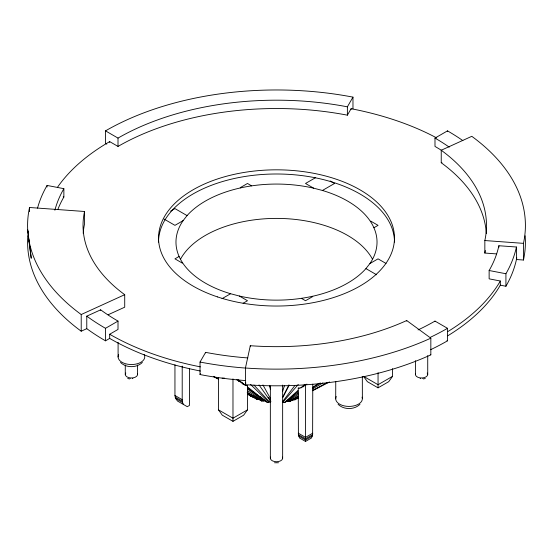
<?xml version="1.0" encoding="UTF-8"?>
<svg xmlns="http://www.w3.org/2000/svg" width="553" height="553" viewBox="0 0 553 553"><rect width="100%" height="100%" fill="white"/><g stroke="black" fill="none" stroke-linecap="round" stroke-linejoin="round"><path stroke-width="0.83" d="M125.275 374.436L125.275 364.959M270.348 458.188L270.348 385.994M415.414 374.436L415.414 360.674M498.882 247.302L498.882 245.739L516.44 247.011L516.44 259.523L523.463 260.028A248.912 143.704 0 0 0 525.17 235.806M335.699 398.831L335.761 381.701M306.915 384.128L300.936 387.833L298.261 388.088L298.399 434.734L299.532 437.99L305.512 441.439L311.491 437.99L312.625 434.734L312.77 384.141M270.714 401.934L267.21 402.349L263.511 399.162M245.442 368.008L250.302 345.708A209.981 121.231 0 0 0 406.697 320.533L430.835 338.166L430.835 354.846A248.912 143.704 0 0 1 245.442 384.681L245.442 368.008A248.912 143.704 0 0 0 430.835 338.166M245.442 384.681L245.829 382.911M303.576 386.83L303.825 385.925M282.521 391.565L284.574 385.413M266.034 401.195L264.064 400.738L261.832 401.105L260.926 400.095M282.929 396.812L284.263 394.158M284.595 393.494L288.929 384.867M282.694 397.669L289.115 385.296M245.573 380.575A241.834 139.619 0 0 1 200.027 374.554L200.027 362.049L205.619 352.358A224.138 129.402 0 0 0 247.841 357.936M57.643 187.052A235.931 136.218 0 0 1 109.674 141.609L118.01 146.427A224.138 129.402 0 0 1 347.381 115.169L347.381 106.826L352.973 97.134A241.834 139.619 0 0 0 105.499 130.867L105.499 143.372L106.805 144.126M347.381 115.169L351.107 108.706A235.931 136.218 0 0 1 436.746 137.953M200.027 374.554L200.49 373.745M183.091 220.654L187.066 215.594A100.528 58.037 0 0 1 313.648 188.172L322.413 190.467A100.528 58.037 0 0 1 369.909 263.546L365.934 268.606A100.528 58.037 0 0 1 239.352 296.028L230.587 293.733A100.528 58.037 0 0 1 183.091 220.654L174.948 225.347L164.068 219.064M236.843 379.669L245.373 385.296L247.488 385.593L247.488 409.842L243.659 415.172L232.979 421.338L222.299 415.172L218.47 409.842L218.47 377.734M392.554 376.337L388.731 381.667L378.052 387.833L367.365 381.667L363.542 376.337L378.052 384.715L392.554 376.337L392.554 368.63M294.811 385.6L282.362 401.927L284.394 402.577L285.68 401.955L297.929 391.738M259.682 399.363L256.924 399.328L250.398 395.9L249.389 394.752L249.88 394.137L250.295 394.379M256.191 398.443L256.924 399.328M282.763 402.384L298.281 384.459M291.687 399.937L294.901 399.819L295.724 398.983M284.394 402.577L297.922 390.515M300.936 387.833L304.461 384.694M142.363 362.436C136.715 368.07 126.105 368.07 120.485 362.409M359.962 404.312C354.328 409.939 343.703 409.953 338.09 404.284M285.68 401.955L285.659 401.45L287.657 401.043L298.198 392.948M287.657 401.043L288.196 401.45L298.551 394.22M288.196 401.45L289.862 401.471L297.625 396.612M292.599 399.625L298.302 396.093M315.41 385.482L317.546 384.155M313.019 387.141L317.705 384.259M289.862 401.471L298.392 396.273M313.019 387.363L320.332 382.904M170.601 211.108L174.948 208.599L187.066 215.594M179.096 256.461L174.948 258.852L182.207 263.041L182.594 262.813M315.666 177.61L305.512 183.472L313.648 188.172M322.413 190.467L334.53 183.472L330.176 180.955M105.499 340.828L105.499 328.316L118.01 321.093A224.138 129.402 0 0 1 100.653 309.832L86.773 316.164L86.773 328.669A241.834 139.619 0 0 0 105.499 340.828L109.674 338.415A235.931 136.218 0 0 0 200.373 371.028M441.702 150.478A224.138 129.402 0 0 0 434.99 146.427L434.99 138.091L447.501 130.867A241.834 139.619 0 0 1 462.868 140.621M109.674 338.415L109.674 334.247L118.01 329.436L118.01 321.093M222.036 298.668L230.587 293.733M370.406 221.387L370.793 221.159L378.052 225.347L373.904 227.739M243.133 303.238L247.488 300.728L239.352 296.028M369.909 263.546L378.052 258.852L386.029 263.456M247.488 409.842L232.979 418.213L218.47 409.842M312.77 433.179L305.512 437.368L298.261 433.179M312.625 434.734L305.512 438.84L298.399 434.734M312.383 436.027L305.512 439.988L298.648 436.027M293.256 399.971L298.447 396.985M312.535 388.877L322.917 382.897M294.901 399.819L298.523 397.89M313.005 390.19L327.487 382.482M312.59 390.757L329.512 381.923M250.398 395.9L252.583 396.155L253.488 395.72M86.773 328.669L81.215 331.206L81.215 314.526L124.715 294.68A193.467 111.699 0 0 1 84.547 211.488L29.537 207.493L29.537 211.661M486.343 233.573A209.981 121.231 0 0 0 441.239 162.762L441.239 150.25L471.785 136.315A248.912 143.704 0 0 1 523.463 243.355L523.463 260.028M108.174 314.74L124.715 307.192L124.715 294.68M441.239 162.762L441.937 162.444M246.915 385.821L247.488 385.593M423.577 379.012L425.285 378.356M247.468 393.142L249.88 394.137M254.484 397.337L253.813 397.337M224.235 377.962L222.638 378.383L222.119 378.003M298.364 397.877L297.445 397.877M278.512 462.764L274.488 462.764M441.239 150.25A209.981 121.231 0 0 1 484.843 240.548L523.463 243.355M484.843 240.548L484.843 253.053L496.248 253.882M239.504 381.48L238.509 381.356M37.542 208.135A241.834 139.619 0 0 1 47.081 185.442L63.865 188.67L63.865 197.006A224.138 129.402 0 0 0 57.989 209.117M498.882 245.739A224.138 129.402 0 0 1 489.135 270.514L505.919 273.742L505.919 286.254L500.327 285.175A235.931 136.218 0 0 1 447.778 335.782M63.166 196.875L63.865 197.006M500.327 285.175L500.327 281.007L489.135 278.85L489.135 270.514M247.682 394.462L253.523 397.275M127.715 378.356L129.423 379.012M298.261 388.088L299.159 388.483M242.926 384.273L243.659 384.653M214.211 376.89L218.476 379.13M213.306 376.386L217.758 378.729M247.696 393.874L250.018 395.146M250.944 395.651L251.408 395.907M251.878 396.162L252.341 396.418M252.804 396.667L253.737 397.178M249.389 394.752L250.239 395.222M251.083 395.685L251.511 395.913M251.933 396.148L252.355 396.383M253.205 396.847L253.627 397.075M254.048 397.31L254.47 397.538M254.898 397.773L255.742 398.236M248.117 393.902L248.622 394.185M249.126 394.469L249.638 394.745M252.583 396.155L258.562 399.522M251.629 185.863L247.488 183.472L240.23 187.661L240.624 187.882M365.934 268.606L376.621 274.779M105.499 130.867L118.01 138.091A224.138 129.402 0 0 1 347.381 106.826M418.054 329.92A224.138 129.402 0 0 0 434.99 321.093L447.501 328.316L447.501 340.828A241.834 139.619 0 0 1 430.607 349.696M446.976 340.524L447.501 340.828M312.376 296.318L312.77 296.539L305.512 300.728L301.371 298.337M247.792 393.031L249.583 394.068M174.948 364.828L174.948 395.485L182.207 399.674L182.594 402.522L183.478 404.485M174.948 395.485L175.232 397.123L182.345 401.229M175.232 397.123L175.723 398.554L182.594 402.522M247.198 392.623L261.832 401.105M248.276 392.927L249.597 393.708M250.26 394.095L260.822 400.337M254.207 396.155L254.567 396.37M255.286 396.805L255.645 397.026M256.004 397.241L256.364 397.455M257.083 397.89L257.442 398.112M258.161 398.54L258.521 398.761M258.88 398.976L259.239 399.197M247.986 391.006L263.498 401.125M247.412 388.849L264.064 400.738M430.289 354.445L430.835 354.846M247.343 387.701L265.972 401.699M238.308 379.78L245.373 385.296M247.654 387.079L267.21 402.349M260.484 396.729L263.007 398.761M250.447 384.356L268.855 402.204M253.972 385.068L269.29 401.755M175.723 398.554L177.499 401.036L187.28 406.683L189.458 405.425L189.458 368.581M258.998 384.902L270.576 401.25M268.191 397.289L270.915 401.333M262.952 384.936L270.32 398.354M252.203 396.204L252.438 396.667M269.394 385.579L270.597 389.658M242.131 382.87L242.283 383.443M28.224 235.675L31.238 258.272L27.685 229.799M362.326 376.427L362.367 398.616M137.579 365.008L137.586 374.436M447.501 130.867L447.501 131.649M434.99 321.093L434.99 321.618M427.725 355.586L427.725 374.436M406.697 320.533L406.697 321.058M378.052 372.632L378.052 387.833M352.973 97.134L352.973 108.865M351.107 108.706L351.107 109.487M305.512 384.909L305.512 441.439M282.645 385.075L282.652 458.188M250.302 345.708L250.302 346.226M232.979 378.84L232.979 421.338M205.619 352.358L205.619 352.876M182.207 366.093L182.207 399.674M118.093 342.314L118.1 356.948M118.01 138.091L118.01 146.427M109.674 141.609L109.674 142.398M100.653 309.832L100.653 310.351M84.547 211.488L84.547 223.993A193.467 111.699 0 0 0 83.199 233.29M47.081 185.442L47.081 187.004M427.22 373.026A6.152 3.553 0 0 1 422.188 377.969A6.152 3.553 0 0 1 415.545 373.704M423.024 378.515A3.076 1.777 0 0 1 422.748 378.591M420.536 378.618A3.076 1.777 0 0 1 420.121 378.515M137.455 373.704A6.152 3.553 0 0 1 130.812 377.969A6.152 3.553 0 0 1 125.78 373.026M132.879 378.515A3.076 1.777 0 0 1 132.464 378.618M130.252 378.584A3.076 1.777 0 0 1 129.983 378.515M144.167 354.563A13.334 7.701 0 0 1 131.49 364.545A13.334 7.701 0 0 1 118.66 354.632M282.362 457.11A6.152 3.553 0 0 1 276.5 461.741A6.152 3.553 0 0 1 270.638 457.11M362.084 397.137A13.334 7.701 0 0 1 348.48 406.414A13.334 7.701 0 0 1 336.259 396.508M180.707 258.832A100.528 58.037 0 0 1 276.5 218.4A100.528 58.037 0 0 1 372.293 258.832M54.885 210.237A224.138 129.402 0 0 1 63.865 188.67M434.99 138.091A224.138 129.402 0 0 1 449.23 147.133M516.44 247.011A241.834 139.619 0 0 1 505.919 273.742M447.501 328.316A241.834 139.619 0 0 1 430.607 337.192M245.573 368.063A241.834 139.619 0 0 1 200.027 362.049M105.499 328.316A241.834 139.619 0 0 1 86.773 316.164M516.792 257.822A241.834 139.619 0 0 1 505.919 286.254M500.327 281.007A235.931 136.218 0 0 1 447.778 331.613M200.373 366.86A235.931 136.218 0 0 1 109.674 334.247M81.215 331.206A248.912 143.704 0 0 1 27.83 235.792M28.127 232.668A248.912 143.704 0 0 1 28.321 231.113M81.215 314.526A248.912 143.704 0 0 1 29.537 207.493M158.531 242.096A117.969 68.109 0 0 1 276.5 173.995A117.969 68.109 0 0 1 394.469 242.096M485.34 250.55A209.981 121.231 0 0 1 484.843 253.053M217.516 296.913A117.969 68.109 0 0 0 394.469 237.928A117.969 68.109 0 0 0 217.516 178.951A117.969 68.109 0 0 0 217.516 296.913"/></g></svg>
